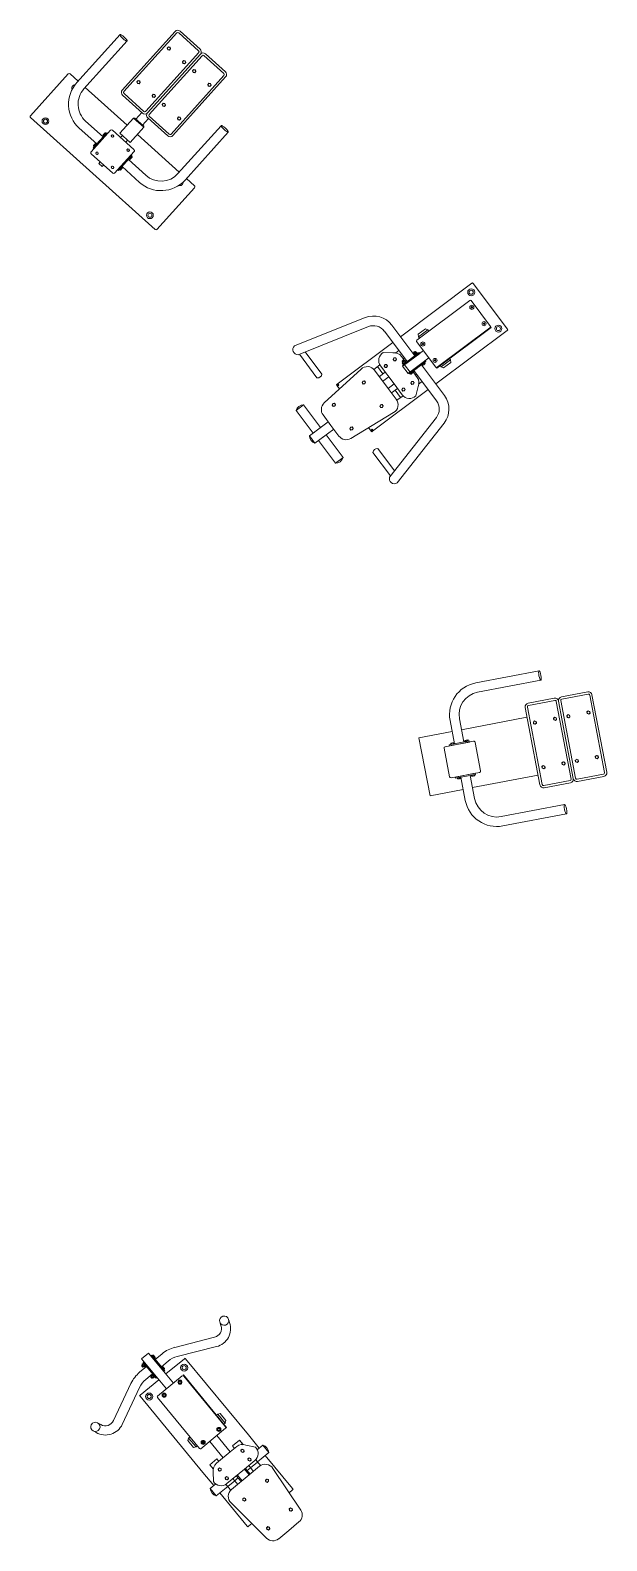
# Model space of a CAD drawing. Header units: millimetres. Extents: x -4129 to 4409, y -4072 to 4021.
# Drawn here: x 1866 to 4409, y -3300 to 3361 of the extents above; entities that cross this region are included whole.
import ezdxf

# ---------------------------------------------------------------- set-up
doc = ezdxf.new("R2010")
doc.units = ezdxf.units.MM
for name, pattern in [('K5LT_BASIC', [0]), ('K5LT_THIN', [0]), ('K5LT_THIN_INCLUDED_TO_HATCHING', [0])]:
    doc.linetypes.add(name, pattern=pattern)
doc.layers.add('DIKOM_ОБЪЕКТ', color=7, linetype='Continuous')

msp = doc.modelspace()

# ---------------------------------------------------------------- linework, layer by layer
at = {"layer": 'DIKOM_ОБЪЕКТ', "color": 7, "linetype": 'K5LT_BASIC', "lineweight": 15}
for p, q in [((2262, 3341.2), (2071.5, 3129.6)), ((2271.9, 3096.7), (2504.8, 3355.3)), ((2504.8, 3355.3), (2271.9, 3096.7)), ((2512.3, 3348.6), (2279.3, 3090)), ((2520.7, 3349), (2608.4, 3270)), ((2527.4, 3356.5), (2615.1, 3277.5)), ((2293.2, 3313), (2102.7, 3101.5)), ((2475.3, 3287.4), (2470.2, 3281.8)), ((2470.2, 3281.8), (2472.6, 3274.7)), ((2472.6, 3274.7), (2479.9, 3273.1)), ((2482.6, 3285.8), (2475.3, 3287.4)), ((2479.9, 3273.1), (2484.9, 3278.7)), ((2484.9, 3278.7), (2482.6, 3285.8)), ((2608.9, 3261.6), (2375.9, 3003)), ((2616.3, 3254.9), (2383.4, 2996.3)), ((2616.3, 3254.9), (2383.4, 2996.3)), ((2623.7, 3248.2), (2390.8, 2989.6)), ((2542.1, 3227.1), (2537.1, 3221.5)), ((2537.1, 3221.5), (2539.4, 3214.4)), ((2539.4, 3214.4), (2546.8, 3212.8)), ((2549.5, 3225.6), (2542.1, 3227.1)), ((2546.8, 3212.8), (2551.8, 3218.4)), ((2551.8, 3218.4), (2549.5, 3225.6)), ((2719.9, 3169.6), (2632.2, 3248.6)), ((2726.5, 3177.1), (2638.9, 3256.1)), ((2033.3, 3167.9), (1867.4, 2983.7)), ((2077.5, 3136.3), (2041.8, 3168.4)), ((2341.4, 3138.8), (2336.4, 3133.2)), ((2336.4, 3133.2), (2338.7, 3126.1)), ((2348.7, 3137.2), (2341.4, 3138.8)), ((2351.1, 3130.1), (2348.7, 3137.2)), ((2720.3, 3161.2), (2487.4, 2902.6)), ((2494.8, 2895.9), (2727.7, 3154.5)), ((2727.7, 3154.5), (2494.8, 2895.9)), ((2581.7, 3181.4), (2586.7, 3187)), ((2584, 3174.2), (2581.7, 3181.4)), ((2591.4, 3172.7), (2584, 3174.2)), ((2586.7, 3187), (2594.1, 3185.4)), ((2596.4, 3178.3), (2591.4, 3172.7)), ((2594.1, 3185.4), (2596.4, 3178.3)), ((2293.7, 2941.5), (2108.7, 3108.2)), ((2360.8, 2995.1), (2273.1, 3074.1)), ((2367.5, 3002.6), (2279.8, 3081.6)), ((2338.7, 3126.1), (2346, 3124.5)), ((2346, 3124.5), (2351.1, 3130.1)), ((2408.3, 3078.5), (2403.3, 3072.9)), ((2403.3, 3072.9), (2405.6, 3065.8)), ((2405.6, 3065.8), (2412.9, 3064.2)), ((2415.6, 3077), (2408.3, 3078.5)), ((2412.9, 3064.2), (2417.9, 3069.8)), ((2417.9, 3069.8), (2415.6, 3077)), ((2648.6, 3121.1), (2653.6, 3126.7)), ((2650.9, 3114), (2648.6, 3121.1)), ((2658.2, 3112.4), (2650.9, 3114)), ((2653.6, 3126.7), (2661, 3125.1)), ((2663.3, 3118), (2658.2, 3112.4)), ((2661, 3125.1), (2663.3, 3118)), ((2331.9, 2969), (2357.8, 2997.8)), ((2447.8, 3032.8), (2452.9, 3038.4)), ((2450.2, 3025.7), (2447.8, 3032.8)), ((2457.5, 3024.1), (2450.2, 3025.7)), ((2452.9, 3038.4), (2460.2, 3036.8)), ((2462.5, 3029.7), (2457.5, 3024.1)), ((2460.2, 3036.8), (2462.5, 3029.7)), ((1867.8, 2975.2), (2416.2, 2481.3)), ((2110.1, 2960.2), (2187.3, 2890.6)), ((2261.6, 2905.9), (2321.8, 2972.7)), ((2366.4, 2932.6), (2306.2, 2865.7)), ((2321.8, 2972.7), (2327.1, 2973.4)), ((2321.8, 2972.7), (2366.4, 2932.6)), ((2366.3, 2938.1), (2327.1, 2973.4)), ((2361.7, 2942.3), (2387.6, 2971)), ((2366.4, 2932.6), (2366.3, 2938.1)), ((2384.5, 2973.7), (2472.2, 2894.7)), ((2391.2, 2981.2), (2478.9, 2902.2)), ((2514.7, 2972.5), (2519.7, 2978.1)), ((2517, 2965.4), (2514.7, 2972.5)), ((2524.4, 2963.8), (2517, 2965.4)), ((2707.9, 2939.6), (2517.3, 2728.1)), ((2519.7, 2978.1), (2527.1, 2976.5)), ((2529.4, 2969.4), (2524.4, 2963.8)), ((2527.1, 2976.5), (2529.4, 2969.4)), ((2159.2, 2859.4), (2082, 2929)), ((2219.8, 2919.3), (2134.2, 2824.1)), ((2143.3, 2841.8), (2203.3, 2908.3)), ((2147, 2838.4), (2207, 2905)), ((2187.9, 2899.1), (2187.5, 2897.6)), ((2187.5, 2897.6), (2190.9, 2894.6)), ((2192, 2903.7), (2187.9, 2899.1)), ((2190, 2900.4), (2193.4, 2897.4)), ((2190.9, 2894.6), (2195.9, 2900.2)), ((2192, 2903.7), (2196.1, 2908.3)), ((2195.1, 2906), (2198.4, 2903)), ((2200.9, 2905.7), (2195.9, 2900.2)), ((2196.1, 2908.3), (2197.6, 2908.8)), ((2197.6, 2908.8), (2200.9, 2905.7)), ((2207, 2905), (2203.3, 2908.3)), ((2223.2, 2895.2), (2227.1, 2899.5)), ((2225, 2889.7), (2223.2, 2895.2)), ((2230.7, 2888.5), (2225, 2889.7)), ((2227.1, 2899.5), (2232.7, 2898.3)), ((2323.4, 2834), (2228.3, 2919.7)), ((2234.5, 2892.8), (2230.7, 2888.5)), ((2232.7, 2898.3), (2234.5, 2892.8)), ((2306.2, 2865.7), (2261.6, 2905.9)), ((2264.7, 2886.9), (2272.8, 2895.8)), ((2287, 2866.8), (2295, 2875.7)), ((2523.3, 2734.8), (2338.3, 2901.4)), ((2739.1, 2911.5), (2548.5, 2700)), ((2134.6, 2815.7), (2229.7, 2730)), ((2147, 2838.4), (2143.3, 2841.8)), ((2145.5, 2852.1), (2145.2, 2850.6)), ((2145.2, 2850.6), (2148.5, 2847.5)), ((2149.6, 2856.6), (2145.5, 2852.1)), ((2147.7, 2853.3), (2151, 2850.3)), ((2148.5, 2847.5), (2153.5, 2853.1)), ((2149.6, 2856.6), (2153.7, 2861.2)), ((2152.7, 2858.9), (2156.1, 2855.9)), ((2158.6, 2858.7), (2153.5, 2853.1)), ((2153.7, 2861.2), (2155.2, 2861.7)), ((2158.5, 2823.3), (2154.6, 2819)), ((2154.6, 2819), (2156.4, 2813.5)), ((2155.2, 2861.7), (2158.6, 2858.7)), ((2156.4, 2813.5), (2162, 2812.3)), ((2164.1, 2822.1), (2158.5, 2823.3)), ((2162, 2812.3), (2165.9, 2816.6)), ((2165.9, 2816.6), (2164.1, 2822.1)), ((2238.2, 2730.5), (2323.9, 2825.6)), ((2251.1, 2744.7), (2311, 2811.3)), ((2254.8, 2741.4), (2314.7, 2807.9)), ((2296, 2837.4), (2292.2, 2833.1)), ((2292.2, 2833.1), (2294, 2827.6)), ((2294, 2827.6), (2299.6, 2826.4)), ((2301.7, 2836.2), (2296, 2837.4)), ((2299.6, 2826.4), (2303.5, 2830.7)), ((2303.5, 2830.7), (2301.7, 2836.2)), ((2302.4, 2794.2), (2307.4, 2799.8)), ((2312.4, 2805.4), (2307.4, 2799.8)), ((2313.3, 2799.5), (2309.9, 2802.6)), ((2311, 2811.3), (2314.7, 2807.9)), ((2311.3, 2796.2), (2315.5, 2800.8)), ((2315.8, 2802.3), (2312.4, 2805.4)), ((2315.5, 2800.8), (2315.8, 2802.3)), ((2168.9, 2773), (2174.8, 2779.5)), ((2183.7, 2759.6), (2168.9, 2773)), ((2183.7, 2759.6), (2189.6, 2766.1)), ((2223.5, 2756.9), (2227.4, 2761.2)), ((2225.3, 2751.4), (2223.5, 2756.9)), ((2231, 2750.2), (2225.3, 2751.4)), ((2227.4, 2761.2), (2233, 2760)), ((2234.8, 2754.5), (2231, 2750.2)), ((2233, 2760), (2234.8, 2754.5)), ((2251.1, 2744.7), (2254.8, 2741.4)), ((2260, 2747.1), (2265, 2752.7)), ((2263.4, 2744.1), (2260, 2747.1)), ((2265.9, 2746.9), (2262.5, 2749.9)), ((2264.8, 2744.6), (2263.4, 2744.1)), ((2268.9, 2749.2), (2264.8, 2744.6)), ((2270, 2758.3), (2265, 2752.7)), ((2270.9, 2752.5), (2267.5, 2755.5)), ((2268.9, 2749.2), (2273.1, 2753.8)), ((2273.4, 2755.3), (2270, 2758.3)), ((2270.7, 2759.1), (2348, 2689.5)), ((2273.1, 2753.8), (2273.4, 2755.3)), ((2376.1, 2720.7), (2298.8, 2790.3)), ((2305.7, 2791.2), (2302.4, 2794.2)), ((2308.2, 2794), (2304.9, 2797)), ((2307.2, 2791.7), (2305.7, 2791.2)), ((2311.3, 2796.2), (2307.2, 2791.7)), ((2424.7, 2481.8), (2590.7, 2666.1)), ((2590.2, 2674.5), (2554.6, 2706.6)), ((3813.5, 2244.6), (3498.6, 2009)), ((3813.5, 2244.6), (3816.7, 2247)), ((3813.5, 2244.6), (3816.7, 2247)), ((3813.5, 2244.6), (3816.7, 2247)), ((3819.1, 2243.8), (3816.7, 2247)), ((3819.1, 2243.8), (3816.7, 2247)), ((3816.7, 2247), (3819.1, 2243.8)), ((3970.1, 2042.1), (3819.1, 2243.8)), ((3804.4, 2169.2), (3570.6, 1994.2)), ((3895.1, 2054.6), (3810, 2168.3)), ((3032, 1968.7), (3343.1, 2093.1)), ((3357.3, 2053.5), (3047.8, 1929.8)), ((3427.6, 2033.8), (3527.8, 1899.8)), ((3561.5, 1924.9), (3460.3, 2060.2)), ((3577.5, 2020.6), (3609.1, 2044.2)), ((3578.8, 2009.1), (3577.5, 2020.6)), ((3619.7, 2039.7), (3578.8, 2009.1)), ((3583, 2003.5), (3578.8, 2009.1)), ((3619.7, 2039.7), (3609.1, 2044.2)), ((3623.9, 2034.1), (3619.7, 2039.7)), ((3654.3, 1800.8), (3969.3, 2036.5)), ((3898.7, 2049.8), (3658.5, 1870.1)), ((3893.5, 2048.4), (3661.3, 1874.7)), ((3897.5, 2051.4), (3893.5, 2048.4)), ((3898.7, 2049.8), (3897.5, 2051.4)), ((3898.7, 2049.8), (3897.5, 2051.4)), ((3972.5, 2038.9), (3969.3, 2036.5)), ((3969.3, 2036.5), (3972.5, 2038.9)), ((3970.1, 2042.1), (3972.5, 2038.9)), ((3972.5, 2038.9), (3970.1, 2042.1)), ((3130.6, 1828.1), (3053, 1931.8)), ((3152.5, 1843.8), (3078.9, 1942.2)), ((3464.9, 1983.8), (3219.4, 1800.1)), ((3465.5, 1938), (3422.8, 1939.4)), ((3491.9, 1947.8), (3478.3, 1937.7)), ((3580.5, 1939.2), (3508.8, 1885.5)), ((3583.5, 1935.2), (3511.8, 1881.5)), ((3525.7, 1891.9), (3600.4, 1947.8)), ((3556.8, 1938.7), (3560, 1941)), ((3556.8, 1938.7), (3557.1, 1940.4)), ((3559.8, 1934.7), (3556.8, 1938.7)), ((3557.1, 1940.4), (3559.3, 1942)), ((3557.6, 1931.8), (3558.3, 1933.6)), ((3560.5, 1927.9), (3557.6, 1931.8)), ((3558.3, 1933.6), (3563, 1937.1)), ((3561.5, 1943.7), (3559.3, 1942)), ((3563.3, 1943.4), (3560, 1941)), ((3563.5, 1930.2), (3560.6, 1934.1)), ((3563.3, 1943.4), (3561.5, 1943.7)), ((3562.2, 1928), (3567.1, 1931.6)), ((3567.1, 1931.6), (3562.4, 1928.1)), ((3567.7, 1940.6), (3563, 1937.1)), ((3566.2, 1939.5), (3563.3, 1943.4)), ((3569.5, 1934.7), (3566.6, 1938.6)), ((3572, 1935.3), (3567.1, 1931.6)), ((3567.1, 1931.6), (3571.8, 1935.1)), ((3567.4, 1931.9), (3569.2, 1930.7)), ((3569.6, 1940.8), (3567.7, 1940.6)), ((3568.3, 1930), (3573.2, 1933.7)), ((3572.5, 1936.9), (3569.6, 1940.8)), ((3569.8, 1988.6), (3654.9, 1874.9)), ((3571.8, 1935.1), (3572.5, 1936.9)), ((3573.2, 1933.7), (3572, 1935.3)), ((3583.5, 1935.2), (3580.5, 1939.2)), ((3162, 1716.9), (3325, 1866.3)), ((3408, 1885.1), (3381.3, 1865.1)), ((3397.6, 1877.3), (3421.6, 1845.3)), ((3470.7, 1800.8), (3410.8, 1880.8)), ((3430.1, 1886), (3427.1, 1879.1)), ((3427.1, 1879.1), (3431.6, 1873)), ((3437.5, 1886.8), (3430.1, 1886)), ((3431.6, 1873), (3439.1, 1873.9)), ((3442, 1880.8), (3437.5, 1886.8)), ((3439.1, 1873.9), (3442, 1880.8)), ((3469.5, 1915.5), (3466.6, 1908.6)), ((3466.6, 1908.6), (3471, 1902.6)), ((3477, 1916.4), (3469.5, 1915.5)), ((3471, 1902.6), (3478.5, 1903.4)), ((3481.5, 1910.3), (3477, 1916.4)), ((3478.5, 1903.4), (3481.5, 1910.3)), ((3525.7, 1891.9), (3502.9, 1922.3)), ((3506.1, 1900.7), (3509.3, 1903.1)), ((3506.1, 1900.7), (3506.4, 1902.5)), ((3509.1, 1896.7), (3506.1, 1900.7)), ((3506.4, 1902.5), (3508.6, 1904.1)), ((3506.9, 1893.9), (3507.6, 1895.6)), ((3509.8, 1890), (3506.9, 1893.9)), ((3507.6, 1895.6), (3512.3, 1899.1)), ((3525.7, 1891.9), (3508.4, 1879)), ((3532.4, 1847), (3508.4, 1879)), ((3510.8, 1905.8), (3508.6, 1904.1)), ((3511.8, 1881.5), (3508.8, 1885.5)), ((3512.5, 1905.5), (3509.3, 1903.1)), ((3511.7, 1890.2), (3509.8, 1890)), ((3512.8, 1892.2), (3509.9, 1896.1)), ((3515.9, 1915.8), (3510.7, 1911.9)), ((3512.5, 1905.5), (3510.8, 1905.8)), ((3511.5, 1890), (3516.4, 1893.7)), ((3512.7, 1888.4), (3511.5, 1890)), ((3516.4, 1893.7), (3511.7, 1890.2)), ((3517, 1902.6), (3512.3, 1899.1)), ((3515.5, 1901.5), (3512.5, 1905.5)), ((3517.6, 1892.1), (3512.7, 1888.4)), ((3517.3, 1891.9), (3515.5, 1893)), ((3518.8, 1896.7), (3515.9, 1900.6)), ((3521.3, 1897.4), (3516.4, 1893.7)), ((3516.4, 1893.7), (3521.1, 1897.2)), ((3516.7, 1893.9), (3518.5, 1892.8)), ((3518.9, 1902.9), (3517, 1902.6)), ((3541, 1853.4), (3517, 1885.4)), ((3517.6, 1892.1), (3522.5, 1895.7)), ((3521.8, 1899), (3518.9, 1902.9)), ((3521.1, 1897.2), (3521.8, 1899)), ((3522.5, 1895.7), (3521.3, 1897.4)), ((3607.5, 1903.2), (3535.7, 1849.5)), ((3610.5, 1899.1), (3538.7, 1845.5)), ((3624.3, 1915.8), (3549.6, 1859.9)), ((3562.4, 1928.1), (3560.5, 1927.9)), ((3563.4, 1926.4), (3562.2, 1928)), ((3568.3, 1930), (3563.4, 1926.4)), ((3568, 1929.8), (3566.2, 1931)), ((3591.4, 1884.9), (3692.6, 1749.7)), ((3592.2, 1885.5), (3598.2, 1890)), ((3594.9, 1881.9), (3592.2, 1885.5)), ((3596.5, 1882.1), (3594.9, 1881.9)), ((3597.9, 1884.1), (3595.2, 1887.8)), ((3601.4, 1885.8), (3596.5, 1882.1)), ((3604.2, 1894.5), (3598.2, 1890)), ((3604, 1888.6), (3601.2, 1892.3)), ((3601.4, 1885.8), (3606.4, 1889.5)), ((3607, 1890.9), (3604.2, 1894.5)), ((3606.4, 1889.5), (3607, 1890.9)), ((3607.5, 1903.2), (3610.5, 1899.1)), ((3657.3, 1871.7), (3661.3, 1874.7)), ((3657.3, 1871.7), (3658.5, 1870.1)), ((3658.5, 1870.1), (3657.3, 1871.7)), ((3674.1, 1881.8), (3678.3, 1876.2)), ((3719.1, 1906.8), (3678.3, 1876.2)), ((3678.3, 1876.2), (3688.9, 1871.7)), ((3688.9, 1871.7), (3720.5, 1895.3)), ((3714.9, 1912.4), (3719.1, 1906.8)), ((3719.1, 1906.8), (3720.5, 1895.3)), ((3219.4, 1800.1), (3216.2, 1797.7)), ((3219.4, 1800.1), (3216.2, 1797.7)), ((3225, 1799.3), (3218.6, 1794.5)), ((3222.6, 1802.5), (3227.4, 1796.1)), ((3330.1, 1806.5), (3333, 1813.4)), ((3334.6, 1800.5), (3330.1, 1806.5)), ((3333, 1813.4), (3340.5, 1814.2)), ((3342, 1801.3), (3334.6, 1800.5)), ((3340.5, 1814.2), (3345, 1808.2)), ((3345, 1808.2), (3342, 1801.3)), ((3444.5, 1781.2), (3384.6, 1861.3)), ((3431.7, 1852.8), (3405.6, 1833.3)), ((3420.5, 1813.3), (3446.7, 1832.8)), ((3470.7, 1800.8), (3444.5, 1781.2)), ((3470.7, 1800.8), (3506.6, 1752.8)), ((3549.6, 1859.9), (3532.4, 1847)), ((3535.7, 1849.5), (3538.7, 1845.5)), ((3541.5, 1847.6), (3547.5, 1852.1)), ((3544.2, 1843.9), (3541.5, 1847.6)), ((3545.8, 1844.1), (3544.2, 1843.9)), ((3544.4, 1804.5), (3547.4, 1811.4)), ((3548.9, 1798.5), (3544.4, 1804.5)), ((3547.2, 1846.2), (3544.5, 1849.8)), ((3550.7, 1847.8), (3545.8, 1844.1)), ((3547.4, 1811.4), (3554.8, 1812.3)), ((3553.5, 1856.6), (3547.5, 1852.1)), ((3556.4, 1799.4), (3548.9, 1798.5)), ((3549.6, 1859.9), (3572.4, 1829.4)), ((3553.2, 1850.7), (3550.5, 1854.3)), ((3550.7, 1847.8), (3555.6, 1851.5)), ((3556.2, 1852.9), (3553.5, 1856.6)), ((3554.8, 1812.3), (3559.3, 1806.3)), ((3555.6, 1851.5), (3556.2, 1852.9)), ((3559.3, 1806.3), (3556.4, 1799.4)), ((3658, 1725.7), (3557.8, 1859.7)), ((3569.8, 1843.7), (3564.6, 1839.9)), ((3593.7, 1811.7), (3580.2, 1801.6)), ((3218.6, 1794.5), (3216.2, 1797.7)), ((3216.2, 1797.7), (3218.6, 1794.5)), ((3218.6, 1794.5), (3230, 1779.2)), ((3227.4, 1796.1), (3221, 1791.3)), ((3221.8, 1796.9), (3224.2, 1793.7)), ((3375.1, 1592), (3620.7, 1775.7)), ((3444.5, 1781.2), (3480.4, 1733.2)), ((3485.6, 1780.8), (3459.5, 1761.2)), ((3499.5, 1741.2), (3475.5, 1773.2)), ((3509.9, 1748.9), (3483.2, 1729)), ((3505, 1775), (3507.9, 1781.9)), ((3509.5, 1769), (3505, 1775)), ((3507.9, 1781.9), (3515.4, 1782.8)), ((3516.9, 1769.8), (3509.5, 1769)), ((3515.4, 1782.8), (3519.9, 1776.7)), ((3519.9, 1776.7), (3516.9, 1769.8)), ((3576.9, 1789.1), (3566.2, 1747.8)), ((3071.8, 1708.4), (3038.1, 1683.3)), ((3038.1, 1683.3), (3113, 1583.2)), ((3146.6, 1608.3), (3071.8, 1708.4)), ((3198, 1707.6), (3200.9, 1714.5)), ((3202.5, 1701.6), (3198, 1707.6)), ((3200.9, 1714.5), (3208.4, 1715.4)), ((3209.9, 1702.5), (3202.5, 1701.6)), ((3208.4, 1715.4), (3212.9, 1709.4)), ((3212.9, 1709.4), (3209.9, 1702.5)), ((3279.1, 1560.4), (3468.4, 1674.6)), ((3408, 1702.4), (3410.9, 1709.3)), ((3412.4, 1696.4), (3408, 1702.4)), ((3410.9, 1709.3), (3418.4, 1710.2)), ((3419.9, 1697.2), (3412.4, 1696.4)), ((3418.4, 1710.2), (3422.9, 1704.1)), ((3422.9, 1704.1), (3419.9, 1697.2)), ((3180.3, 1633.5), (3097.8, 1571.8)), ((3113, 1583.2), (3146.6, 1608.3)), ((3121.8, 1539.8), (3204.3, 1601.5)), ((3192.3, 1617.5), (3157.6, 1664)), ((3192.3, 1617.5), (3227.1, 1571.1)), ((3275.8, 1603.5), (3278.8, 1610.4)), ((3280.3, 1597.5), (3275.8, 1603.5)), ((3278.8, 1610.4), (3286.2, 1611.3)), ((3286.2, 1611.3), (3290.7, 1605.3)), ((3290.7, 1605.3), (3287.8, 1598.4)), ((3358.1, 1608.1), (3369.5, 1592.8)), ((3373.6, 1600.8), (3367.1, 1596)), ((3378.3, 1594.4), (3373.6, 1600.8)), ((3657.1, 1652.7), (3451.1, 1390.8)), ((3483.9, 1364.7), (3691.1, 1627.9)), ((3097.8, 1571.8), (3121.8, 1539.8)), ((3170.6, 1576.3), (3137, 1551.1)), ((3137, 1551.1), (3211.9, 1451.1)), ((3245.5, 1476.2), (3170.6, 1576.3)), ((3287.8, 1598.4), (3280.3, 1597.5)), ((3375.9, 1597.6), (3369.5, 1592.8)), ((3371.9, 1589.6), (3369.5, 1592.8)), ((3372.7, 1595.2), (3370.3, 1598.4)), ((3375.1, 1592), (3371.9, 1589.6)), ((3211.9, 1451.1), (3245.5, 1476.2)), ((3376.9, 1498.9), (3454.5, 1395.1)), ((3398.2, 1515.5), (3471.8, 1417.1)), ((4110.1, 535.8), (3830.4, 482.5)), ((4118, 494.5), (3838.3, 441.2)), ((4177.1, 415.2), (4061.2, 393.1)), ((4179, 405.4), (4063.1, 383.3)), ((4186, 400.6), (4251.2, 58.7)), ((4261, 60.6), (4195.9, 402.5)), ((4195.9, 402.5), (4261, 60.6)), ((4205.7, 404.3), (4270.8, 62.5)), ((4324.5, 443.3), (4208.6, 421.2)), ((4326.4, 433.4), (4210.5, 411.4)), ((4398.5, 86.8), (4333.4, 428.7)), ((4408.3, 88.7), (4343.2, 430.5)), ((4048.5, 374.4), (4113.6, 32.5)), ((4058.3, 376.3), (4123.5, 34.4)), ((4232.1, 337.9), (4237.8, 342.8)), ((4233.5, 330.5), (4232.1, 337.9)), ((4237.8, 342.8), (4244.9, 340.3)), ((4244.9, 340.3), (4246.3, 332.9)), ((4320.5, 354.7), (4326.2, 359.6)), ((4321.9, 347.3), (4320.5, 354.7)), ((4329, 344.9), (4321.9, 347.3)), ((4326.2, 359.6), (4333.3, 357.1)), ((4334.7, 349.8), (4329, 344.9)), ((4333.3, 357.1), (4334.7, 349.8)), ((3580.3, 240.4), (3726.7, 268.3)), ((3737, 214.2), (3717.5, 316.4)), ((3758.8, 324.3), (3778.2, 222.1)), ((3767.9, 276.1), (4056.7, 331.2)), ((4084.7, 309.8), (4090.4, 314.7)), ((4086.1, 302.4), (4084.7, 309.8)), ((4093.2, 299.9), (4086.1, 302.4)), ((4090.4, 314.7), (4097.5, 312.2)), ((4098.9, 304.8), (4093.2, 299.9)), ((4097.5, 312.2), (4098.9, 304.8)), ((4173.2, 326.6), (4178.9, 331.5)), ((4174.6, 319.3), (4173.2, 326.6)), ((4181.7, 316.8), (4174.6, 319.3)), ((4178.9, 331.5), (4185.9, 329.1)), ((4187.4, 321.7), (4181.7, 316.8)), ((4185.9, 329.1), (4187.4, 321.7)), ((4240.6, 328), (4233.5, 330.5)), ((4246.3, 332.9), (4240.6, 328)), ((3580.3, 240.4), (3629, -15)), ((3821.4, 225.2), (3695.7, 201.3)), ((3713.6, 209.8), (3801.6, 226.6)), ((3714.6, 204.9), (3713.6, 209.8)), ((3714.6, 204.9), (3802.5, 221.7)), ((3721.6, 216.7), (3720.4, 215.7)), ((3720.4, 215.7), (3721.2, 211.2)), ((3721.2, 211.2), (3728.6, 212.7)), ((3727.6, 217.9), (3721.6, 216.7)), ((3724.1, 216.4), (3724.9, 212)), ((3727.6, 217.9), (3733.7, 219)), ((3736, 214.1), (3728.6, 212.7)), ((3731.4, 217.8), (3732.3, 213.4)), ((3733.7, 219), (3735.1, 218.5)), ((3735.1, 218.5), (3736, 214.1)), ((3783.8, 228.6), (3782.6, 227.6)), ((3782.6, 227.6), (3783.5, 223.1)), ((3783.5, 223.1), (3790.8, 224.5)), ((3789.8, 229.7), (3783.8, 228.6)), ((3786.3, 228.3), (3787.1, 223.8)), ((3789.8, 229.7), (3795.9, 230.9)), ((3798.2, 225.9), (3790.8, 224.5)), ((3793.7, 229.7), (3794.5, 225.2)), ((3795.9, 230.9), (3797.4, 230.4)), ((3797.4, 230.4), (3798.2, 225.9)), ((3802.5, 221.7), (3801.6, 226.6)), ((3852.4, 94.7), (3828.4, 220.5)), ((3690.9, 194.3), (3714.9, 68.5)), ((4210.6, 130.2), (4216.3, 135.1)), ((4216.3, 135.1), (4223.4, 132.6)), ((4270.9, 134), (4269.5, 141.4)), ((4278, 131.6), (4270.9, 134)), ((4275.2, 146.3), (4282.3, 143.8)), ((4283.7, 136.5), (4278, 131.6)), ((4282.3, 143.8), (4283.7, 136.5)), ((4358, 158.2), (4363.6, 163.2)), ((4359.4, 150.9), (4358, 158.2)), ((4366.5, 148.4), (4359.4, 150.9)), ((4363.6, 163.2), (4370.7, 160.7)), ((4372.1, 153.3), (4366.5, 148.4)), ((4370.7, 160.7), (4372.1, 153.3)), ((3721.9, 63.8), (3847.6, 87.7)), ((3740.8, 67.4), (3828.7, 84.1)), ((3740.8, 67.4), (3741.7, 62.4)), ((3741.7, 62.4), (3829.7, 79.2)), ((3764.1, 66.7), (3756.7, 65.3)), ((3764.9, 62.3), (3764.1, 66.7)), ((3765.1, 66.9), (3784.5, -35.3)), ((3825.8, -27.4), (3806.3, 74.8)), ((3811.5, 75.8), (3818.9, 77.2)), ((3812.4, 71.3), (3811.5, 75.8)), ((3813.8, 70.8), (3812.4, 71.3)), ((3819.9, 72), (3813.8, 70.8)), ((3816.1, 72), (3815.2, 76.5)), ((3816.6, 20.7), (4105.4, 75.8)), ((3826.3, 78.6), (3818.9, 77.2)), ((3819.9, 72), (3826, 73.1)), ((3823.4, 73.4), (3822.6, 77.9)), ((3826, 73.1), (3827.1, 74.1)), ((3827.1, 74.1), (3826.3, 78.6)), ((3828.7, 84.1), (3829.7, 79.2)), ((4122.2, 113.3), (4127.9, 118.2)), ((4123.6, 105.9), (4122.2, 113.3)), ((4130.7, 103.5), (4123.6, 105.9)), ((4127.9, 118.2), (4135, 115.8)), ((4136.4, 108.4), (4130.7, 103.5)), ((4135, 115.8), (4136.4, 108.4)), ((4212, 122.8), (4210.6, 130.2)), ((4219.1, 120.3), (4212, 122.8)), ((4224.8, 125.2), (4219.1, 120.3)), ((4223.4, 132.6), (4224.8, 125.2)), ((4277.8, 57.7), (4393.8, 79.8)), ((4279.7, 47.9), (4395.6, 70)), ((3629, -15), (3775.4, 12.9)), ((3749.3, 63.9), (3756.7, 65.3)), ((3750.2, 59.4), (3749.3, 63.9)), ((3751.6, 58.9), (3750.2, 59.4)), ((3757.7, 60.1), (3751.6, 58.9)), ((3753.8, 60.2), (3753, 64.6)), ((3757.7, 60.1), (3763.7, 61.3)), ((3761.2, 61.6), (3760.4, 66)), ((3763.7, 61.3), (3764.9, 62.3)), ((4130.5, 29.6), (4246.4, 51.7)), ((4132.4, 19.8), (4248.3, 41.9)), ((4222.4, -53.6), (3942.7, -106.9)), ((4230.3, -94.9), (3950.6, -148.2)), ((2741.6, -2327.1), (2745.4, -2338.1)), ((2701.7, -2335.4), (2707.1, -2351.2)), ((2503.4, -2447.2), (2679, -2402.8)), ((2687.8, -2443.9), (2513.7, -2487.9)), ((2388, -2472.4), (2357.1, -2497.8)), ((2366.9, -2517.5), (2365.3, -2518.8)), ((2365.3, -2518.8), (2369.2, -2523.5)), ((2370.5, -2521.9), (2368.5, -2522.6)), ((2373.1, -2528.2), (2369.2, -2523.5)), ((2369.4, -2523.8), (2371.4, -2523.1)), ((2374.6, -2526.9), (2373.1, -2528.2)), ((2545.8, -2497.2), (2548.9, -2494.6)), ((2548.9, -2494.6), (2545.8, -2497.2)), ((2548.9, -2494.6), (2551.4, -2497.7)), ((2551.4, -2497.7), (2548.9, -2494.6)), ((2828.3, -2833.7), (2551.4, -2497.7)), ((2407.1, -2566.4), (2405.6, -2567.6)), ((2405.6, -2567.6), (2409.5, -2572.3)), ((2411, -2571.1), (2407.1, -2566.4)), ((2410.8, -2570.8), (2408.8, -2571.5)), ((2413.4, -2577.1), (2409.5, -2572.3)), ((2409.7, -2572.6), (2411.7, -2571.9)), ((2411, -2571.1), (2414.9, -2575.8)), ((2414.9, -2575.8), (2413.4, -2577.1)), ((2536.7, -2572.7), (2427.1, -2663)), ((2520.8, -2598.8), (2525.3, -2595.1)), ((2525.3, -2595.1), (2530.7, -2597.1)), ((2530.7, -2597.1), (2531.6, -2602.8)), ((2541.4, -2568.9), (2539.8, -2570.1)), ((2541.4, -2568.9), (2539.8, -2570.1)), ((2539.8, -2570.1), (2543, -2574)), ((2541.4, -2568.9), (2732.2, -2800.4)), ((2543, -2574), (2727.4, -2797.8)), ((2310.3, -2606.3), (2233.2, -2770.2)), ((2271.9, -2786.7), (2348.3, -2624.1)), ((2351.3, -2657.4), (2348.2, -2660)), ((2351.3, -2657.4), (2348.2, -2660)), ((2348.2, -2660), (2351.3, -2657.4)), ((2350.8, -2663.1), (2348.2, -2660)), ((2350.8, -2663.1), (2348.2, -2660)), ((2350.8, -2663.1), (2348.2, -2660)), ((2350.8, -2663.1), (2627.6, -2999)), ((2451.3, -2656), (2455.8, -2652.3)), ((2452.3, -2661.7), (2451.3, -2656)), ((2457.7, -2663.7), (2452.3, -2661.7)), ((2455.8, -2652.3), (2461.2, -2654.3)), ((2462.2, -2660), (2457.7, -2663.7)), ((2461.2, -2654.3), (2462.2, -2660)), ((2521.8, -2604.5), (2520.8, -2598.8)), ((2527.2, -2606.5), (2521.8, -2604.5)), ((2531.6, -2602.8), (2527.2, -2606.5)), ((2426.6, -2668.6), (2612.3, -2893.9)), ((2162.8, -2779.6), (2177.2, -2787.9)), ((2687.3, -2746), (2692.7, -2741.5)), ((2692.7, -2741.5), (2704.1, -2739.6)), ((2692.7, -2741.5), (2725.2, -2780.9)), ((2729.2, -2770.1), (2704.1, -2739.6)), ((2719.8, -2785.3), (2725.2, -2780.9)), ((2725.2, -2780.9), (2729.2, -2770.1)), ((2146.9, -2817.2), (2157, -2823)), ((2564.6, -2847.1), (2560.6, -2857.9)), ((2585.7, -2888.3), (2560.6, -2857.9)), ((2570, -2842.6), (2564.6, -2847.1)), ((2564.6, -2847.1), (2597.1, -2886.4)), ((2617.9, -2894.5), (2727.5, -2804.2)), ((2623.1, -2864.4), (2627.5, -2860.7)), ((2627.5, -2860.7), (2632.9, -2862.7)), ((2632.9, -2862.7), (2633.9, -2868.4)), ((2716.6, -2934.1), (2657.3, -2862.1)), ((2688.2, -2836.6), (2747.5, -2908.6)), ((2692.5, -2807.1), (2697, -2803.4)), ((2693.5, -2812.8), (2692.5, -2807.1)), ((2698.9, -2814.8), (2693.5, -2812.8)), ((2697, -2803.4), (2702.4, -2805.5)), ((2703.3, -2811.2), (2698.9, -2814.8)), ((2702.4, -2805.5), (2703.3, -2811.2)), ((2730.6, -2801.6), (2727.4, -2797.8)), ((2730.6, -2801.6), (2732.2, -2800.4)), ((2732.2, -2800.4), (2730.6, -2801.6)), ((2788.9, -2856.6), (2758, -2882.1)), ((2788.9, -2856.6), (2804.3, -2875.4)), ((2875.9, -2891.5), (2828.3, -2833.7)), ((2597.1, -2886.4), (2585.7, -2888.3)), ((2602.5, -2882), (2597.1, -2886.4)), ((2624, -2870.1), (2623.1, -2864.4)), ((2629.4, -2872.1), (2624, -2870.1)), ((2633.9, -2868.4), (2629.4, -2872.1)), ((2747.5, -2908.6), (2687.3, -2958.2)), ((2747.5, -2908.6), (2776.8, -2884.4)), ((2758, -2882.1), (2766.8, -2892.7)), ((2794.8, -2901.2), (2800.6, -2896.4)), ((2796.1, -2908.6), (2794.8, -2901.2)), ((2803.1, -2911.2), (2796.1, -2908.6)), ((2800.6, -2896.4), (2807.6, -2899)), ((2808.9, -2906.4), (2803.1, -2911.2)), ((2807.6, -2899), (2808.9, -2906.4)), ((2816.9, -2878.1), (2858.7, -2886.8)), ((2867.2, -2898.6), (2891.3, -2878.8)), ((2867.9, -2952.5), (2918.1, -2911.2)), ((2891.3, -2878.8), (2918.1, -2911.2)), ((3023.3, -3070.3), (2902.6, -2923.9)), ((2657.7, -2964.7), (2688.6, -2939.3)), ((2657.7, -2964.7), (2673.1, -2983.5)), ((2673.4, -2996.3), (2674, -3039.1)), ((2688.6, -2939.3), (2697.3, -2950)), ((2700.3, -2979.1), (2694.5, -2983.8)), ((2694.5, -2983.8), (2695.7, -2991.3)), ((2695.7, -2991.3), (2702.8, -2993.9)), ((2707.3, -2981.7), (2700.3, -2979.1)), ((2702.8, -2993.9), (2708.6, -2989.1)), ((2708.6, -2989.1), (2707.3, -2981.7)), ((2810.2, -2984.7), (2733.1, -3048.3)), ((2810.2, -2984.7), (2856.5, -2946.6)), ((2810.2, -2984.7), (2831, -3009.9)), ((2810.2, -2984.7), (2831, -3009.9)), ((2814.8, -2980.9), (2835.6, -3006.1)), ((2822.4, -2990), (2837, -2977.9)), ((2826.1, -2939.2), (2831.9, -2934.4)), ((2827.4, -2946.6), (2826.1, -2939.2)), ((2834.4, -2949.2), (2827.4, -2946.6)), ((2829.5, -2968.8), (2850.3, -2994)), ((2831, -3009.9), (2877.3, -2971.8)), ((2831.9, -2934.4), (2839, -2937)), ((2840.2, -2944.4), (2834.4, -2949.2)), ((2868.4, -2953.2), (2837.6, -2978.6)), ((2839, -2937), (2840.2, -2944.4)), ((2860.2, -2943.1), (2881.4, -2968.8)), ((3059.3, -3164.8), (2936.4, -2981)), ((2627.6, -2999), (2675.3, -3056.8)), ((2684, -3049.7), (2659.8, -3069.5)), ((2736.7, -3060.6), (2686.5, -3102)), ((2731.6, -3017.1), (2725.8, -3021.9)), ((2725.8, -3021.9), (2727.1, -3029.3)), ((2727.1, -3029.3), (2734.1, -3031.9)), ((2729, -3051.3), (2750.2, -3077)), ((2738.6, -3019.7), (2731.6, -3017.1)), ((2734.1, -3031.9), (2739.9, -3027.1)), ((2737.2, -3061.3), (2768.1, -3035.8)), ((2739.9, -3027.1), (2738.6, -3019.7)), ((2831, -3009.9), (2753.8, -3073.5)), ((2760.1, -3026.1), (2780.8, -3051.3)), ((2782.2, -3023.1), (2767.6, -3035.2)), ((2774.7, -3014), (2795.5, -3039.2)), ((2800.1, -3035.4), (2779.3, -3010.2)), ((2779.3, -3010.2), (2800.1, -3035.4)), ((2903.2, -3032.7), (2909, -3027.9)), ((2904.4, -3040.1), (2903.2, -3032.7)), ((2911.5, -3042.7), (2904.4, -3040.1)), ((2909, -3027.9), (2916, -3030.6)), ((2917.3, -3038), (2911.5, -3042.7)), ((2916, -3030.6), (2917.3, -3038)), ((2659.8, -3069.5), (2686.5, -3102)), ((2702, -3089.2), (2822.7, -3235.7)), ((2802.9, -3115.4), (2808.7, -3110.6)), ((2804.1, -3122.8), (2802.9, -3115.4)), ((2811.2, -3125.4), (2804.1, -3122.8)), ((2808.7, -3110.6), (2815.7, -3113.2)), ((2816.9, -3120.6), (2811.2, -3125.4)), ((2815.7, -3113.2), (2816.9, -3120.6)), ((3008, -3088.1), (3022.8, -3076)), ((3025.9, -3073.4), (3022.8, -3076)), ((3023.3, -3070.3), (3025.9, -3073.4)), ((2908.5, -3289.1), (2751.6, -3133.3)), ((3008.1, -3160), (3013.9, -3155.3)), ((3009.4, -3167.4), (3008.1, -3160)), ((3016.4, -3170.1), (3009.4, -3167.4)), ((3013.9, -3155.3), (3021, -3157.9)), ((3022.2, -3165.3), (3016.4, -3170.1)), ((3021, -3157.9), (3022.2, -3165.3)), ((2822.7, -3235.7), (2825.2, -3238.8)), ((2822.7, -3235.7), (2825.2, -3238.8)), ((2828.3, -3236.2), (2825.2, -3238.8)), ((2825.2, -3238.8), (2828.3, -3236.2)), ((2828.3, -3236.2), (2843, -3224.1)), ((2907.8, -3242.7), (2913.6, -3237.9)), ((2909.1, -3250.1), (2907.8, -3242.7)), ((2916.1, -3252.7), (2909.1, -3250.1)), ((2913.6, -3237.9), (2920.6, -3240.6)), ((2921.9, -3248), (2916.1, -3252.7)), ((2920.6, -3240.6), (2921.9, -3248)), ((3006.4, -3254.2), (2961.6, -3291.1)), ((3006.4, -3254.2), (3051.1, -3217.3))]:
    msp.add_line(p, q, dxfattribs=at)
at = {"layer": 'DIKOM_ОБЪЕКТ', "color": 7, "linetype": 'K5LT_THIN_INCLUDED_TO_HATCHING', "lineweight": 15}
for p, q in [((3491.9, 1947.8), (3476.8, 1936.5)), ((3515.9, 1915.8), (3510.7, 1911.9)), ((3431.7, 1852.8), (3405.6, 1833.3)), ((3569.8, 1843.7), (3564.6, 1839.9)), ((3593.7, 1811.7), (3578.6, 1800.4)), ((3485.6, 1780.8), (3459.5, 1761.2)), ((2788.9, -2856.6), (2805.6, -2876.9)), ((2758, -2882.1), (2766.8, -2892.7)), ((2657.7, -2964.7), (2674.4, -2985)), ((2688.6, -2939.3), (2697.3, -2950)), ((2829.5, -2968.8), (2850.3, -2994)), ((2760.1, -3026.1), (2780.8, -3051.3))]:
    msp.add_line(p, q, dxfattribs=at)
at = {"layer": 'DIKOM_ОБЪЕКТ', "color": 7, "linetype": 'K5LT_THIN', "lineweight": 15}
for p, q in [((3560.4, 1935.1), (3557, 1939.6)), ((3565.7, 1939.1), (3562.3, 1943.6)), ((3509.6, 1897.1), (3506.3, 1901.7)), ((3515, 1901.1), (3511.6, 1905.6))]:
    msp.add_line(p, q, dxfattribs=at)
at = {"layer": 'DIKOM_ОБЪЕКТ', "color": 7, "lineweight": 15}
for p, q in [((2357.1, -2497.8), (2466.5, -2630.5)), ((2357.6, -2527.9), (2357.4, -2529.6)), ((2357.4, -2529.6), (2359.2, -2531.7)), ((2361.8, -2525.2), (2357.5, -2528.8)), ((2361.4, -2524.7), (2357.6, -2527.9)), ((2357.6, -2527.9), (2360.1, -2530.9)), ((2363.7, -2518.3), (2359.9, -2521.4)), ((2359.9, -2521.4), (2360.2, -2523.3)), ((2362.7, -2534), (2360.1, -2530.9)), ((2360.2, -2523.3), (2363.9, -2527.8)), ((2366.1, -2530.4), (2361.7, -2533.9)), ((2366.1, -2521.2), (2362.3, -2524.3)), ((2366.5, -2530.9), (2362.7, -2534)), ((2365.5, -2519), (2363.7, -2518.3)), ((2367.6, -2510.6), (2363.8, -2513.7)), ((2420.7, -2582.9), (2363.8, -2513.7)), ((2367.7, -2532.3), (2363.9, -2527.8)), ((2369.2, -2523.5), (2365.5, -2519)), ((2369.2, -2523.5), (2365.5, -2519)), ((2370.8, -2527), (2367.1, -2530.1)), ((2424.6, -2579.7), (2367.6, -2510.6)), ((2369.2, -2523.5), (2372.9, -2528)), ((2369.2, -2523.5), (2372.9, -2528)), ((2373.2, -2529.9), (2369.5, -2533)), ((2372.9, -2528), (2373.2, -2529.9)), ((2388, -2472.4), (2497.4, -2605.1)), ((2398.5, -2485.1), (2402.3, -2481.9)), ((2455.5, -2554.2), (2398.5, -2485.1)), ((2459.3, -2551.1), (2402.3, -2481.9)), ((2408, -2481.7), (2404.5, -2484.6)), ((2410.4, -2484.6), (2406.9, -2487.5)), ((2409.5, -2482.3), (2408, -2481.7)), ((2413.4, -2487), (2409.5, -2482.3)), ((2415.2, -2490.4), (2411.7, -2493.3)), ((2413.4, -2487), (2417.3, -2491.8)), ((2417.6, -2493.3), (2414.1, -2496.2)), ((2417.3, -2491.8), (2417.6, -2493.3)), ((2417.5, -2500.3), (2447.9, -2475.3)), ((2474.6, -2507.7), (2444.2, -2532.7)), ((2448.3, -2530.6), (2444.8, -2533.5)), ((2449.8, -2531.1), (2448.3, -2530.6)), ((2545.8, -2497.2), (2464, -2564.6)), ((2378.9, -2532.1), (2348.5, -2557.1)), ((2433.1, -2590), (2351.3, -2657.4)), ((2360.9, -2533.9), (2359.2, -2531.7)), ((2362.7, -2534), (2360.9, -2533.9)), ((2369.5, -2533), (2367.7, -2532.3)), ((2375.2, -2589.5), (2405.6, -2564.5)), ((2397.9, -2576.7), (2397.7, -2578.5)), ((2397.7, -2578.5), (2399.4, -2580.6)), ((2402.1, -2574.1), (2397.8, -2577.7)), ((2401.7, -2573.6), (2397.9, -2576.7)), ((2397.9, -2576.7), (2400.4, -2579.8)), ((2401.2, -2582.7), (2399.4, -2580.6)), ((2404, -2567.2), (2400.2, -2570.3)), ((2400.2, -2570.3), (2400.5, -2572.2)), ((2403, -2582.9), (2400.4, -2579.8)), ((2400.5, -2572.2), (2404.2, -2576.7)), ((2403, -2582.9), (2401.2, -2582.7)), ((2406.3, -2579.2), (2402, -2582.8)), ((2406.3, -2570.1), (2402.6, -2573.2)), ((2406.8, -2579.8), (2403, -2582.9)), ((2405.8, -2567.8), (2404, -2567.2)), ((2407.9, -2581.2), (2404.2, -2576.7)), ((2409.5, -2572.3), (2405.8, -2567.8)), ((2411.1, -2575.9), (2407.4, -2579)), ((2409.7, -2581.9), (2407.9, -2581.2)), ((2409.5, -2572.3), (2413.2, -2576.9)), ((2413.5, -2578.7), (2409.7, -2581.9)), ((2413.2, -2576.9), (2413.5, -2578.7)), ((2424.6, -2579.7), (2420.7, -2582.9)), ((2444.8, -2533.5), (2449.6, -2539.3)), ((2450.7, -2533.5), (2447.2, -2536.4)), ((2454.4, -2545.1), (2449.6, -2539.3)), ((2453.7, -2535.9), (2449.8, -2531.1)), ((2455.5, -2539.3), (2452, -2542.2)), ((2453.7, -2535.9), (2457.6, -2540.7)), ((2457.9, -2542.2), (2454.4, -2545.1)), ((2455.5, -2554.2), (2459.3, -2551.1)), ((2457.6, -2540.7), (2457.9, -2542.2))]:
    msp.add_line(p, q, dxfattribs=at)
at = {"layer": 'DIKOM_ОБЪЕКТ', "color": 7, "linetype": 'K5LT_BASIC', "lineweight": 15}
for centre, radius in [((2477.6, 3280.2), 6.18), ((2544.5, 3220), 6.18), ((2343.7, 3131.6), 6.18), ((2589, 3179.8), 6.18), ((2410.6, 3071.4), 6.18), ((2655.9, 3119.6), 6.18), ((2455.2, 3031.2), 6.18), ((1933.1, 2959.5), 15), ((1933.1, 2959.5), 9), ((2522.1, 2971), 6.18), ((2228.9, 2894), 4.75), ((2160.2, 2817.8), 4.75), ((2297.8, 2831.9), 4.75), ((2229.2, 2755.7), 4.75), ((2393.8, 2544.6), 15), ((2393.8, 2544.6), 9), ((3810.7, 2205), 15.5), ((3810.7, 2205), 9), ((3813.6, 2138.5), 9), ((3813.6, 2138.5), 3.2), ((3867.5, 2066.5), 9), ((3867.5, 2066.5), 3.2), ((3930.5, 2044.9), 15.5), ((3930.5, 2044.9), 9), ((3597.4, 1976.8), 9), ((3597.4, 1976.8), 3.2), ((3434.6, 1879.9), 6.18), ((3474, 1909.5), 6.18), ((3651.3, 1904.7), 9), ((3651.3, 1904.7), 3.2), ((3337.5, 1807.4), 6.18), ((3551.9, 1805.4), 6.18), ((3512.4, 1775.9), 6.18), ((3205.4, 1708.5), 6.18), ((3415.4, 1703.3), 6.18), ((3283.3, 1604.4), 6.18), ((4239.2, 335.4), 6.18), ((4327.6, 352.2), 6.18), ((4091.8, 307.3), 6.18), ((4180.3, 324.2), 6.18), ((4217.7, 127.7), 6.18), ((4276.6, 138.9), 6.18), ((4365.1, 155.8), 6.18), ((4129.3, 110.8), 6.18), ((2544.8, -2536.9), 15.5), ((2544.8, -2536.9), 9), ((2526.2, -2600.8), 9), ((2526.2, -2600.8), 4.75), ((2390.5, -2664.1), 15.5), ((2390.5, -2664.1), 9), ((2456.8, -2658), 9), ((2456.8, -2658), 4.75), ((2628.5, -2866.4), 9), ((2628.5, -2866.4), 4.75), ((2628.5, -2866.4), 3.2), ((2697.9, -2809.1), 9), ((2697.9, -2809.1), 4.75), ((2801.8, -2903.8), 6.18), ((2701.5, -2986.5), 6.18), ((2833.2, -2941.8), 6.18), ((2732.8, -3024.5), 6.18), ((2910.2, -3035.3), 6.18), ((2809.9, -3118), 6.18), ((3015.2, -3162.7), 6.18), ((2914.9, -3245.3), 6.18)]:
    msp.add_circle(centre, radius, dxfattribs=at)
for centre, radius, start, end in [((2516.7, 3344.6), 16, 47.98486, 137.98486), ((2516.7, 3344.6), 6, 47.98486, 137.98486), ((2604.4, 3265.6), 6, 317.98486, 47.98486), ((2604.4, 3265.6), 16, 317.98486, 47.98486), ((2628.2, 3244.2), 16, 47.98486, 137.98486), ((2628.2, 3244.2), 6, 47.98486, 137.98486), ((2037.8, 3163.9), 6, 47.99609, 137.99609), ((2715.8, 3165.2), 6, 317.98486, 47.98486), ((2715.8, 3165.2), 16, 317.98486, 47.98486), ((2177, 3034.5), 142, 137.99609, 227.99609), ((2064.2, 3105.1), 15, 92.26229, 203.64604), ((2064.2, 3105.1), 9, 137.99609, 149.66537), ((2177, 3034.5), 100, 137.99609, 227.99609), ((2283.8, 3086), 16, 137.98486, 227.98486), ((2283.8, 3086), 6, 137.98486, 227.98486), ((2371.5, 3007), 6, 227.98486, 317.98486), ((1871.8, 2979.6), 6, 137.99609, 227.99609), ((2371.5, 3007), 16, 227.98486, 317.98486), ((2395.2, 2985.6), 16, 137.98486, 227.98486), ((2395.2, 2985.6), 6, 137.98486, 227.98486), ((2190.3, 2897.8), 2.64, 94.74998, 167.0594), ((2199.1, 2897.3), 9.55, 137.99609, 161.13341), ((2199.1, 2897.3), 9.55, 114.85877, 137.99609), ((2197.7, 2906), 2.64, 108.93278, 181.2422), ((2224.3, 2915.2), 6, 47.99609, 137.99609), ((2482.9, 2906.6), 16, 227.98486, 317.98486), ((2482.9, 2906.6), 6, 227.98486, 317.98486), ((2138.6, 2820.1), 6, 137.99609, 227.99609), ((2147.9, 2850.7), 2.64, 94.74998, 167.0594), ((2156.7, 2850.3), 9.55, 137.99609, 161.13341), ((2156.7, 2850.3), 9.55, 114.85877, 137.99609), ((2155.3, 2859), 2.64, 108.93278, 181.2422), ((2304.2, 2802.6), 9.55, 317.99609, 341.13341), ((2313.1, 2802.2), 2.64, 274.74998, 347.0594), ((2319.4, 2829.6), 6, 317.99609, 47.99609), ((2263.2, 2746.8), 2.64, 288.93278, 1.2422), ((2261.8, 2755.6), 9.55, 294.85877, 317.99609), ((2261.8, 2755.6), 9.55, 317.99609, 341.13341), ((2270.7, 2755.1), 2.64, 274.74998, 347.0594), ((2305.6, 2793.9), 2.64, 288.93278, 1.2422), ((2304.2, 2802.6), 9.55, 294.85877, 317.99609), ((2233.8, 2734.5), 6, 227.99609, 317.99609), ((2443, 2795), 142, 227.99609, 317.99609), ((2443, 2795), 100, 227.99609, 317.99609), ((2525, 2690.2), 15, 252.34615, 3.72989), ((2525, 2690.2), 9, 306.32681, 317.99609), ((2586.2, 2670.1), 6, 317.99609, 47.99609), ((2420.3, 2485.8), 6, 227.99609, 317.99609), ((3806.8, 2165.9), 4, 36.80234, 126.80234), ((3380.2, 2000.3), 100, 36.80234, 111.80234), ((3379.5, 1997.8), 60, 36.80234, 111.80234), ((3891.9, 2052.2), 4, 306.80234, 36.80234), ((3046.2, 1951.8), 22.1, 129.96585, 274.27806), ((3442.8, 1904.8), 40, 120.03523, 216.80234), ((3470.9, 1898.4), 40, 36.80234, 97.75346), ((3559.9, 1932.1), 2.04, 70.84981, 164.19569), ((3567.7, 1930.8), 7.84, 126.80234, 155.38122), ((3567.7, 1930.8), 7.84, 98.22345, 126.80234), ((3562.4, 1937.9), 7.84, 278.22345, 306.80234), ((3568.6, 1938.7), 2.04, 89.40899, 182.75486), ((3562.4, 1937.9), 7.84, 306.80234, 335.38122), ((3573, 1991), 4, 126.80234, 216.80234), ((3570.2, 1936.6), 2.04, 250.84981, 344.19569), ((3352.6, 1837.3), 40, 36.80234, 133.56944), ((3509.2, 1894.2), 2.04, 70.84981, 164.19569), ((3517, 1892.9), 7.84, 126.80234, 155.38122), ((3510.8, 1892.1), 2.04, 269.40899, 2.75487), ((3517, 1892.9), 7.84, 98.22345, 126.80234), ((3511.7, 1900), 7.84, 278.22345, 306.80234), ((3517.9, 1900.7), 2.04, 89.40899, 182.75486), ((3511.7, 1900), 7.84, 306.80234, 335.38122), ((3519.5, 1898.6), 2.04, 250.84981, 344.19569), ((3561.5, 1930.1), 2.04, 269.40899, 2.75487), ((3595.4, 1884.6), 2.64, 277.73902, 350.04845), ((3595.7, 1893.4), 9.55, 283.66502, 306.80234), ((3595.7, 1893.4), 9.55, 306.80234, 329.93966), ((3604.3, 1891.2), 2.64, 263.55623, 335.86565), ((3658.1, 1877.3), 4, 216.80234, 306.80234), ((3133.4, 1847.3), 19.4, 261.63191, 349.78337), ((3544.6, 1846.6), 2.64, 277.73902, 350.04845), ((3545, 1855.5), 9.55, 283.66502, 306.80234), ((3545, 1855.5), 9.55, 306.80234, 329.93966), ((3553.5, 1853.3), 2.64, 263.55623, 335.86565), ((3540.4, 1805.5), 40, 335.85122, 36.80234), ((3448.4, 1709.2), 40, 300.03523, 36.80234), ((3538.6, 1776.7), 40, 216.80234, 313.56944), ((3612.5, 1689.8), 100, 321.80234, 36.80234), ((3071.5, 1673.7), 34.7, 89.55, 164.05468), ((3189.6, 1687.9), 40, 133.56944, 216.80234), ((3610, 1689.8), 60, 321.80234, 36.80234), ((3130.4, 1571.2), 32.6, 179.02215, 254.58252), ((3259.1, 1595), 40, 216.80234, 300.03523), ((3212.3, 1485.5), 34.5, 269.29834, 344.30634), ((3396.1, 1496.2), 19.4, 83.82131, 171.97276), ((3471.7, 1383), 22.1, 159.32662, 303.63882), ((3857, 343), 142, 100.7883, 190.7883), ((3857, 343), 100, 100.7883, 190.7883), ((4180.1, 399.5), 16, 10.7883, 100.7883), ((4180.1, 399.5), 6, 10.7883, 100.7883), ((4211.6, 405.5), 16, 100.7883, 190.7883), ((4211.6, 405.5), 6, 100.7883, 190.7883), ((4327.5, 427.6), 16, 10.7883, 100.7883), ((4327.5, 427.6), 6, 10.7883, 100.7883), ((4064.2, 377.4), 16, 100.7883, 190.7883), ((4064.2, 377.4), 6, 100.7883, 190.7883), ((3696.8, 195.4), 6, 100.7883, 190.7883), ((3722.7, 214.2), 2.64, 57.54219, 129.85162), ((3729.4, 208.5), 9.55, 100.7883, 123.92562), ((3729.4, 208.5), 9.55, 77.65098, 100.7883), ((3733.6, 216.3), 2.64, 71.72499, 144.03441), ((3784.9, 226), 2.64, 57.54219, 129.85162), ((3791.6, 220.3), 9.55, 100.7883, 123.92562), ((3791.6, 220.3), 9.55, 77.65098, 100.7883), ((3795.8, 228.1), 2.64, 71.72499, 144.03441), ((3822.5, 219.4), 6, 10.7883, 100.7883), ((3720.8, 69.7), 6, 190.7883, 280.7883), ((3813.9, 73.6), 2.64, 251.72499, 324.03441), ((3818.1, 81.3), 9.55, 257.65098, 280.7883), ((3818.1, 81.3), 9.55, 280.7883, 303.92562), ((3824.9, 75.6), 2.64, 237.54219, 309.85162), ((3846.5, 93.6), 6, 280.7883, 10.7883), ((4392.6, 85.7), 6, 280.7883, 10.7883), ((4392.6, 85.7), 16, 280.7883, 10.7883), ((3751.7, 61.7), 2.64, 251.72499, 324.03441), ((3755.9, 69.5), 9.55, 257.65098, 280.7883), ((3755.9, 69.5), 9.55, 280.7883, 303.92562), ((3762.6, 63.8), 2.64, 237.54219, 309.85162), ((4129.4, 35.5), 16, 190.7883, 280.7883), ((4129.4, 35.5), 6, 190.7883, 280.7883), ((4245.3, 57.6), 6, 280.7883, 10.7883), ((4245.3, 57.6), 16, 280.7883, 10.7883), ((4276.7, 63.6), 16, 190.7883, 280.7883), ((4276.7, 63.6), 6, 190.7883, 280.7883), ((3924, -8.7), 142, 190.7883, 280.7883), ((3924, -8.7), 100, 190.7883, 280.7883), ((2669.2, -2364), 40, 284.17216, 18.74301), ((2667.7, -2364.4), 82, 284.17216, 18.74301), ((2538.2, -2584.8), 142, 104.17216, 129.49236), ((2538.2, -2584.8), 100, 104.17216, 129.49236), ((2539.3, -2575.8), 4, 39.49236, 129.49236), ((2429.7, -2666.1), 4, 129.49236, 219.49236), ((2197.7, -2751.8), 82, 240.24171, 334.81256), ((2197.1, -2753.1), 40, 240.24171, 334.81256), ((2725, -2801.1), 4, 309.49236, 39.49236), ((2615.4, -2891.4), 4, 219.49236, 309.49236), ((2802.3, -2915.3), 40, 68.54124, 129.49236), ((2831.1, -2915.7), 40, 309.49236, 46.25946), ((2882, -2913.7), 36.2, 4.00604, 74.97868), ((2712.7, -2989.1), 40, 129.49236, 190.44348), ((2902.7, -3002.7), 40, 32.72525, 129.49236), ((2707.6, -3017.4), 40, 212.72525, 309.49236), ((2695.9, -3067), 36.2, 184.00604, 254.97868), ((2779.3, -3104.4), 40, 129.49236, 226.25946), ((3025.7, -3186.4), 40, 309.49236, 32.72525), ((2936.1, -3260.2), 40, 226.25946, 309.49236)]:
    msp.add_arc(centre, radius, start, end, dxfattribs=at)
at = {"layer": 'DIKOM_ОБЪЕКТ', "color": 7, "lineweight": 15}
for centre, radius, start, end in [((2362.1, -2522.3), 2.04, 182.09901, 275.44488), ((2370, -2522.8), 7.84, 190.91347, 219.49236), ((2370, -2522.8), 7.84, 219.49236, 248.07124), ((2364.1, -2520.6), 2.04, 343.53983, 76.88571), ((2363.1, -2528.5), 7.84, 39.49236, 68.07124), ((2369, -2530.7), 2.04, 163.53983, 256.88571), ((2363.1, -2528.5), 7.84, 10.91347, 39.49236), ((2371, -2529), 2.04, 2.09901, 95.44489), ((2407.8, -2484.4), 2.64, 356.24625, 68.55567), ((2406, -2493.1), 9.55, 39.49236, 62.62968), ((2406, -2493.1), 9.55, 16.35504, 39.49236), ((2414.9, -2493), 2.64, 10.42904, 82.73847), ((2448.1, -2533.3), 2.64, 356.24625, 68.55567), ((2438.8, -2666.7), 142, 129.49236, 154.81256), ((2438.8, -2666.7), 100, 129.49236, 154.81256), ((2402.4, -2571.1), 2.04, 182.09901, 275.44488), ((2410.3, -2571.7), 7.84, 190.91347, 219.49236), ((2410.3, -2571.7), 7.84, 219.49236, 248.07124), ((2404.4, -2569.5), 2.04, 343.53983, 76.88571), ((2403.4, -2577.3), 7.84, 39.49236, 68.07124), ((2409.3, -2579.5), 2.04, 163.53983, 256.88571), ((2403.4, -2577.3), 7.84, 10.91347, 39.49236), ((2411.3, -2577.9), 2.04, 2.09901, 95.44489), ((2446.3, -2542), 9.55, 39.49236, 62.62968), ((2446.3, -2542), 9.55, 16.35504, 39.49236), ((2455.2, -2541.9), 2.64, 10.42904, 82.73847)]:
    msp.add_arc(centre, radius, start, end, dxfattribs=at)
at = {"layer": 'DIKOM_ОБЪЕКТ', "color": 7, "linetype": 'K5LT_BASIC', "lineweight": 15}
for centre, major_axis, ratio in [((2277.6, 3327.1), (-15.6, 14.1), 0.211059), ((2723.5, 2925.6), (-15.6, 14.1), 0.211059), ((4114, 515.1), (-3.9, 20.6), 0.211059), ((4226.4, -74.2), (-3.9, 20.6), 0.211059), ((2721.4, -2329.7), (15.8, 13), 0.990481), ((2153.4, -2797.8), (15.8, 13), 0.990481)]:
    msp.add_ellipse(centre, major_axis=major_axis, ratio=ratio, dxfattribs=at)

doc.saveas('drawing.dxf')
